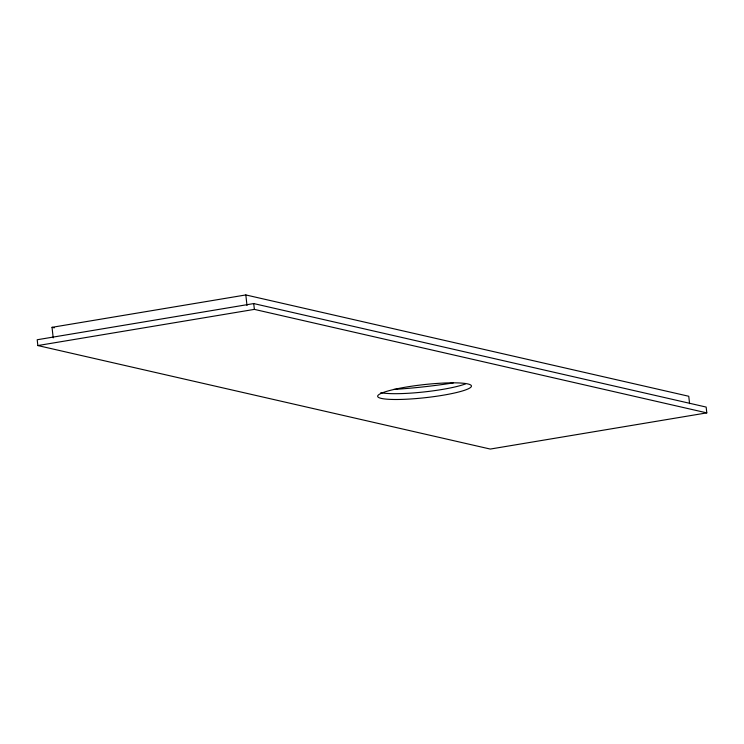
<?xml version="1.0" encoding="UTF-8"?>
<svg xmlns="http://www.w3.org/2000/svg" width="744" height="744" viewBox="0 0 744 744"><rect width="100%" height="100%" fill="white"/><g stroke="black" fill="none" stroke-linecap="round" stroke-linejoin="round"><path stroke-width="1.12" d="M53.205 337.878L52.034 327.323L245.827 294.94L688.758 396.264L689.576 403.657M253.723 303.571L37.2 339.748L37.842 345.56L490.277 449.06L706.8 412.883L706.158 407.07L253.723 303.571L254.364 309.383L706.8 412.883M37.842 345.56L254.364 309.383M52.034 327.323L54.303 327.834M245.827 294.94L246.989 305.496M465.484 383.913A47.216 6.575 -6.3 0 1 422.173 392.144A47.216 6.575 -6.3 0 1 380.807 392.646M453.347 382.9A94.432 13.141 -6.3 0 1 393.511 389.456M392.767 399.463A47.216 6.575 -6.3 0 0 470.329 387.643A47.216 6.575 -6.3 0 0 410.465 386.378A47.216 6.575 -6.3 0 0 392.767 399.463"/></g></svg>
